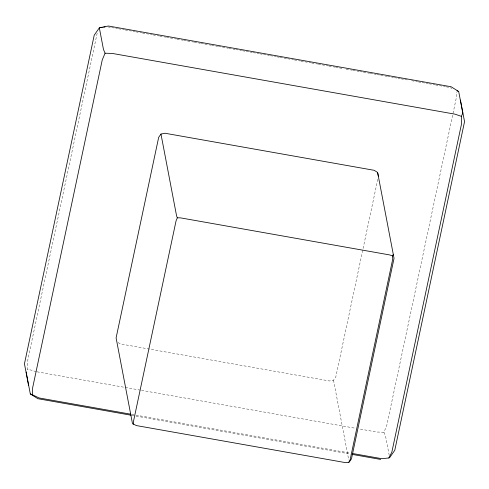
<?xml version="1.0" encoding="UTF-8"?>
<svg xmlns="http://www.w3.org/2000/svg" width="489" height="489" viewBox="0 0 489 489"><rect width="100%" height="100%" fill="white"/><g stroke="black" fill="none" stroke-linecap="round" stroke-linejoin="round"><path stroke-width="0.37" stroke-dasharray="2.44 1.83" d="M97.17 33.234L27.396 361.878L27.628 369.097L26.198 372.361M377.765 179.286L335.821 376.86L333.516 380.161L329.47 380.98L120.294 343.914L118.014 342.489M389.232 455.387L385.54 436.035L383.932 432.233L386.744 425.546L456.518 96.908L456.475 92.011M383.932 432.233L376.768 432.025L358.73 428.829M107.898 26.889L110.899 27.421M111.651 27.555L117.666 28.619M118.417 28.753L124.432 29.823M125.184 29.951L128.191 30.489M128.943 30.618L134.958 31.687M135.71 31.816L141.724 32.885M142.47 33.02L145.477 33.552M146.229 33.68L152.244 34.75M152.996 34.884L159.011 35.948M159.762 36.082L165.777 37.146M166.529 37.28L169.536 37.812M170.288 37.946L176.297 39.01M177.049 39.144L183.063 40.208M183.815 40.342L186.822 40.874M187.574 41.009L193.589 42.072M194.341 42.207L200.356 43.27M201.107 43.405L204.115 43.937M204.867 44.071L210.875 45.135M211.627 45.269L217.642 46.339M218.394 46.467L228.167 48.203M228.919 48.332L234.934 49.401M235.686 49.536L241.694 50.599M242.446 50.734L245.454 51.266M246.205 51.4L252.22 52.464M252.972 52.598L258.987 53.662M259.738 53.796L262.746 54.328M263.498 54.462L269.512 55.526M270.258 55.66L276.273 56.724M277.025 56.858L279.28 57.256M280.032 57.39L286.798 58.588M287.55 58.723L293.565 59.786M294.317 59.921L300.332 60.991M301.083 61.119L304.085 61.651M304.836 61.785L310.851 62.855M311.603 62.983L317.618 64.053M318.37 64.187L321.377 64.719M322.129 64.848L328.143 65.917M328.895 66.052L334.904 67.115M335.656 67.25L338.663 67.782M339.415 67.916L343.174 68.582M346.181 69.114L352.196 70.178M352.948 70.312L358.963 71.376M359.715 71.51L362.722 72.042M363.474 72.176L369.482 73.24M370.234 73.374L376.249 74.438M377.001 74.572L380.008 75.104M380.76 75.239L386.775 76.302M387.526 76.437L393.541 77.506M394.293 77.635L397.3 78.173M398.046 78.301L400.302 78.705M401.053 78.833L404.061 79.371M404.813 79.499L408.572 80.165M411.579 80.703L417.594 81.767M418.346 81.901L421.353 82.433M422.105 82.568L428.119 83.631M428.871 83.766L434.88 84.829M435.632 84.964L438.639 85.496M439.391 85.63L445.406 86.694M446.157 86.828L449.917 87.494L451.879 88.43M36.253 371.689L27.628 369.097M37.005 371.823L140.74 390.204M141.486 390.338L355.723 428.297M131.541 414.342L135.3 415.008M136.052 415.137L350.283 453.101M131.865 415.357L350.607 454.116M333.516 380.161L348.73 459.935"/><path stroke-width="0.73" d="M352.538 453.499L381.854 458.694L388.841 457.967L391.83 452.215L461.604 123.576L461.371 116.351L462.802 113.087L458.688 91.504L451.102 86.749L108.326 26.009L99.34 27.83L103.46 49.413L105.068 53.215L102.256 59.902L32.482 388.547L32.537 394.831L39.083 397.954L130.789 414.207M160.973 134.065L176.621 216.077L177.342 217.788L176.077 220.796L133.497 421.353L133.521 424.183L136.468 425.589L345.65 462.655L349.158 462.172L351.463 458.871L394.042 258.314L377.612 172.452L374.195 170.313L165.019 133.246L160.973 134.065L158.674 137.366L116.095 337.923L132.519 423.786L133.521 424.183M348.791 462.325L350.136 459.739L392.716 259.182L392.612 255.936L393.254 254.463M99.34 27.83L94.224 35.171L24.45 363.81L28.57 385.393M388.841 457.967L389.66 457.618L394.776 450.283L464.55 121.639L460.43 100.056M100.159 27.482L102.256 27.268M103.65 27.121L105.049 26.974M105.068 53.215L112.232 53.423L455.002 114.163L461.371 116.351M177.342 217.788L180.569 217.88L389.745 254.946L392.612 255.936M131.113 415.222L37.898 398.706L30.312 393.945L26.198 372.361M352.111 454.379L380.674 459.44M457.019 90.838L458.688 91.504M30.312 393.945L32.537 394.831M377.612 172.452L378.394 176.303"/></g></svg>
